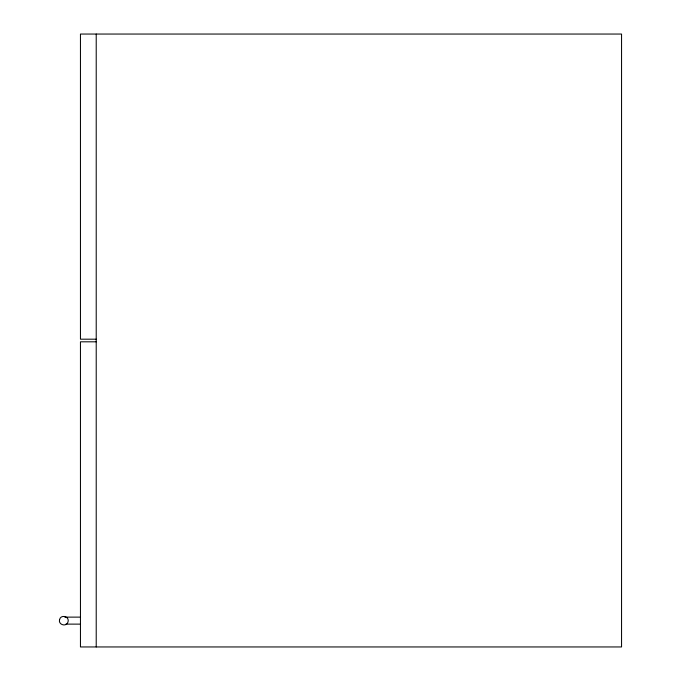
<?xml version="1.0" encoding="UTF-8"?>
<svg xmlns="http://www.w3.org/2000/svg" width="681" height="681" viewBox="0 0 681 681"><rect width="100%" height="100%" fill="white"/><g stroke="black" fill="none" stroke-linecap="round" stroke-linejoin="round"><path stroke-width="1.02" d="M96.217 339.189L80.452 339.189L80.452 34.05L621.557 34.05L621.557 646.95L80.452 646.95L80.452 341.811L96.217 341.811M64.857 617.122L80.452 617.122M65.895 624.119L80.452 624.128M96.217 34.05L96.217 646.95M59.587 619.548C57.928 624.928 66.798 627.303 68.049 621.813C69.709 616.441 60.839 614.066 59.587 619.548"/></g></svg>
